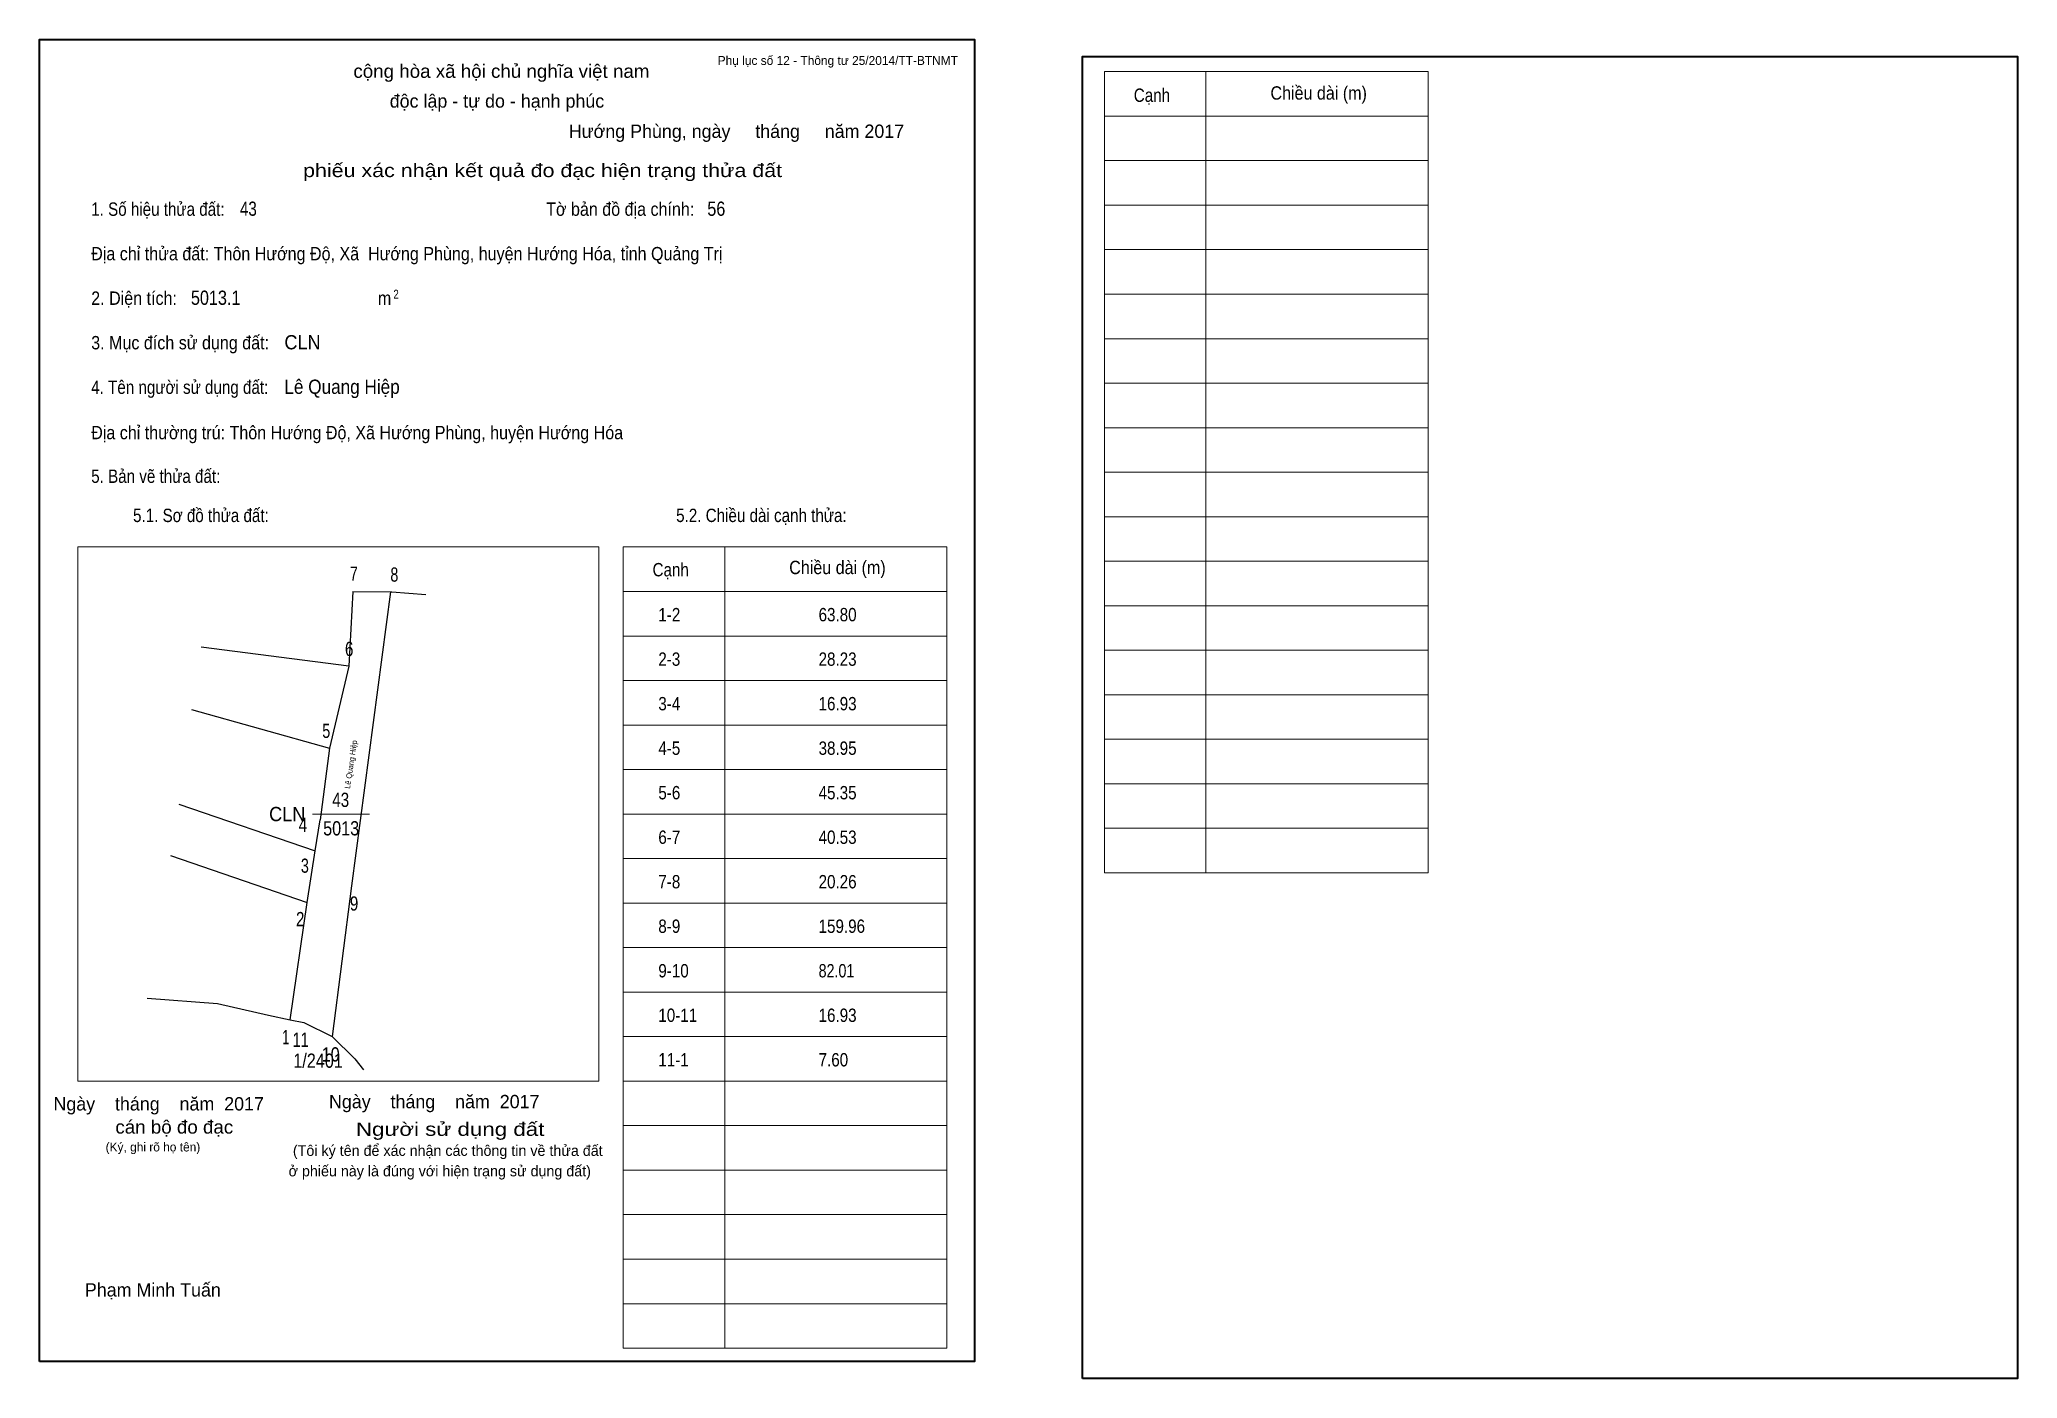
# Model space of a CAD drawing. Header units: centimetres. Extents: x 0 to 44.4, y -0.4 to 29.7.
import ezdxf
from ezdxf.enums import TextEntityAlignment as Align

# ---------------------------------------------------------------- set-up
doc = ezdxf.new("R2010")
doc.units = ezdxf.units.CM
doc.header["$LTSCALE"] = 0.12
for name, color, linetype in [('2', 7, 'Continuous'), ('30', 7, 'Continuous'), ('32', 7, 'Continuous'), ('34', 7, 'Continuous')]:
    doc.layers.add(name, color=color, linetype=linetype)
for name, color, linetype, lineweight in [('33', 7, 'Continuous', 13), ('6', 7, 'Continuous', 25), ('63', 7, 'Continuous', 13)]:
    doc.layers.add(name, color=color, linetype=linetype, lineweight=lineweight)

msp = doc.modelspace()

# ---------------------------------------------------------------- linework, layer by layer
at = {"layer": '33'}
msp.add_line((6.13, 12.3), (7.41, 12.3), dxfattribs=at)
at = {"layer": '6'}
for p, q in [((7.04, 17.3), (6.95, 15.62)), ((7.04, 17.3), (7.88, 17.29)), ((6.95, 15.62), (3.63, 16.05)), ((6.95, 15.62), (6.51, 13.78)), ((3.41, 14.65), (6.51, 13.78)), ((6.51, 13.78), (6.3, 12.17)), ((3.13, 12.52), (6.19, 11.47)), ((2.94, 11.37), (6.01, 10.31)), ((5.63, 7.68), (6.01, 10.31))]:
    msp.add_line(p, q, dxfattribs=at)
for points in [[(7.88, 17.29), (7.01, 10.69), (6.57, 7.3)], [(7.88, 17.29), (7.91, 17.29), (8.68, 17.23)], [(6.01, 10.31), (6.19, 11.47), (6.3, 12.17)], [(2.42, 8.16), (4, 8.04), (5.14, 7.78), (5.63, 7.68)], [(5.63, 7.68), (5.94, 7.62), (6.57, 7.3)], [(6.57, 7.3), (7.08, 6.8), (7.28, 6.55)]]:
    msp.add_lwpolyline(points, dxfattribs=at)
at = {"layer": '63'}
for p, q in [((23.92, 28.98), (31.19, 28.98)), ((23.92, 10.98), (23.92, 28.98)), ((26.2, 10.98), (26.2, 28.98)), ((31.19, 10.98), (31.19, 28.98)), ((23.92, 27.98), (31.19, 27.98)), ((23.92, 26.98), (31.19, 26.98)), ((23.92, 25.98), (31.19, 25.98)), ((23.92, 24.98), (31.19, 24.98)), ((23.92, 23.98), (31.19, 23.98)), ((23.92, 22.98), (31.19, 22.98)), ((23.92, 21.98), (31.19, 21.98)), ((23.92, 20.98), (31.19, 20.98)), ((23.92, 19.98), (31.19, 19.98)), ((23.92, 18.98), (31.19, 18.98)), ((0.86, 18.3), (12.56, 18.3)), ((0.86, 6.3), (0.86, 18.3)), ((12.56, 6.3), (12.56, 18.3)), ((13.11, 18.3), (20.38, 18.3)), ((13.11, 0.3), (13.11, 18.3)), ((15.39, 0.3), (15.39, 18.3)), ((20.38, 0.3), (20.38, 18.3)), ((23.92, 17.98), (31.19, 17.98)), ((13.11, 17.3), (20.38, 17.3)), ((23.92, 16.98), (31.19, 16.98)), ((13.11, 16.3), (20.38, 16.3)), ((23.92, 15.98), (31.19, 15.98)), ((13.11, 15.3), (20.38, 15.3)), ((23.92, 14.98), (31.19, 14.98)), ((13.11, 14.3), (20.38, 14.3)), ((23.92, 13.98), (31.19, 13.98)), ((13.11, 13.3), (20.38, 13.3)), ((23.92, 12.98), (31.19, 12.98)), ((13.11, 12.3), (20.38, 12.3)), ((23.92, 11.98), (31.19, 11.98)), ((13.11, 11.3), (20.38, 11.3)), ((23.92, 10.98), (31.19, 10.98)), ((13.11, 10.3), (20.38, 10.3)), ((13.11, 9.3), (20.38, 9.3)), ((13.11, 8.3), (20.38, 8.3)), ((13.11, 7.3), (20.38, 7.3)), ((0.86, 6.3), (12.56, 6.3)), ((13.11, 6.3), (20.38, 6.3)), ((13.11, 5.3), (20.38, 5.3)), ((13.11, 4.3), (20.38, 4.3)), ((13.11, 3.3), (20.38, 3.3)), ((13.11, 2.3), (20.38, 2.3)), ((13.11, 1.3), (20.38, 1.3)), ((13.11, 0.3), (20.38, 0.3))]:
    msp.add_line(p, q, dxfattribs=at)
at = {"layer": '63', "lineweight": 35}
for points in [[(0, 0), (0, 29.7), (21, 29.7), (21, 0)], [(23.43, -0.38), (23.43, 29.32), (44.43, 29.32), (44.43, -0.38)]]:
    msp.add_lwpolyline(points, close=True, dxfattribs=at)

# ---------------------------------------------------------------- texts
at = {"layer": '2', "width": 0.9}
msp.add_text('Lê Quang Hiệp', height=0.1249, rotation=81.469, dxfattribs=at).set_placement((7.054, 13.406), align=Align.CENTER)
at = {"layer": '30'}
for s, height, width, p in [('1-2', 0.3, 0.85, (13.9, 16.63)), ('63.80', 0.3, 0.85, (17.5, 16.63)), ('2-3', 0.3, 0.85, (13.9, 15.63)), ('28.23', 0.3, 0.85, (17.5, 15.63)), ('3-4', 0.3, 0.85, (13.9, 14.63)), ('16.93', 0.3, 0.85, (17.5, 14.63)), ('4-5', 0.3, 0.85, (13.9, 13.63)), ('38.95', 0.3, 0.85, (17.5, 13.63)), ('5-6', 0.3, 0.85, (13.9, 12.63)), ('45.35', 0.3, 0.85, (17.5, 12.63)), ('6-7', 0.3, 0.85, (13.9, 11.63)), ('40.53', 0.3, 0.85, (17.5, 11.63)), ('7-8', 0.3, 0.85, (13.9, 10.63)), ('20.26', 0.3, 0.85, (17.5, 10.63)), ('8-9', 0.3, 0.85, (13.9, 9.63)), ('159.96', 0.3, 0.85, (17.5, 9.63)), ('9-10', 0.3, 0.85, (13.9, 8.63)), ('82.01', 0.3, 0.8, (17.5, 8.63)), ('10-11', 0.3, 0.85, (13.9, 7.63)), ('16.93', 0.3, 0.85, (17.5, 7.63)), ('1/2401', 0.32, 0.85, (5.7, 6.6)), ('11-1', 0.3, 0.85, (13.9, 6.63)), ('7.60', 0.3, 0.85, (17.5, 6.63))]:
    msp.add_text(s, height=height, dxfattribs=dict(at, width=width)).set_placement(p)
at = {"layer": '32'}
for s, width, p in [('7', 0.75, (7.06, 17.54)), ('8', 0.75, (7.97, 17.52)), ('6', 0.8, (6.955, 15.85)), ('5', 0.75, (6.44, 14.01)), ('4', 0.8, (5.915, 11.9)), ('3', 0.75, (5.96, 10.98)), ('9', 0.8, (7.065, 10.13)), ('2', 0.8, (5.855, 9.78)), ('1', 0.65, (5.53, 7.13)), ('11', 0.75, (5.865, 7.07)), ('10', 0.85, (6.54, 6.74))]:
    msp.add_text(s, height=0.32, dxfattribs=dict(at, width=width)).set_placement(p, align=Align.CENTER)
at = {"layer": '33', "width": 0.95}
msp.add_text('CLN', height=0.32, dxfattribs=at).set_placement((5.97, 12.14), align=Align.RIGHT)
at = {"layer": '33'}
for s, width, p in [('43', 0.8, (6.765, 12.46)), ('5013', 0.85, (6.775, 11.82))]:
    msp.add_text(s, height=0.32, dxfattribs=dict(at, width=width)).set_placement(p, align=Align.CENTER)
at = {"layer": '34'}
for s, width, p in [('43', 0.8, (4.5, 25.74)), ('56', 0.85, (15, 25.74)), ('5013.1', 0.85, (3.4, 23.74)), ('CLN', 0.95, (5.5, 22.74)), ('Lê Quang Hiệp', 0.9, (5.5, 21.74))]:
    msp.add_text(s, height=0.32, dxfattribs=dict(at, width=width)).set_placement(p)
at = {"layer": '63'}
for s, height, p in [('Phụ lục số 12 - Thông tư 25/2014/TT-BTNMT', 0.2, (20.63, 29.13)), ('Ngày    tháng    năm  2017', 0.3, (5.04, 5.64)), ('Ngày    tháng    năm  2017', 0.3, (11.23, 5.69)), ('(Ký, ghi rõ họ tên)', 0.2, (3.61, 4.72))]:
    msp.add_text(s, height=height, dxfattribs=at).set_placement(p, align=Align.RIGHT)
at = {"layer": '63', "width": 1.05}
msp.add_text('cộng hòa xã hội chủ nghĩa việt nam', height=0.3, dxfattribs=at).set_placement((10.375, 28.84), align=Align.CENTER)
at = {"layer": '63'}
for s, height, p in [('độc lập - tự do - hạnh phúc', 0.3, (10.275, 28.17)), ('Hướng Phùng, ngày     tháng     năm 2017', 0.3, (15.655, 27.49)), ('(Tôi ký tên để xác nhận các thông tin về thửa đất ', 0.24, (9.215, 4.62)), ('ở phiếu này là đúng với hiện trạng sử dụng đất)', 0.24, (8.99, 4.16)), ('Phạm Minh Tuấn', 0.3, (2.545, 1.46))]:
    msp.add_text(s, height=height, dxfattribs=at).set_placement(p, align=Align.CENTER)
for s, height, width, p in [('Cạnh', 0.3, 0.85, (24.58, 28.3)), ('Chiều dài (m)', 0.3, 0.9, (27.65, 28.35)), ('1. Số hiệu thửa đất:', 0.3, 0.85, (1.16, 25.74)), ('Tờ bản đồ địa chính:', 0.3, 0.9, (11.38, 25.74)), ('Địa chỉ thửa đất: Thôn Hướng Độ, Xã  Hướng Phùng, huyện Hướng Hóa, tỉnh Quảng Trị', 0.3, 0.9, (1.16, 24.74)), ('2. Diện tích:', 0.3, 0.9, (1.16, 23.74)), ('2', 0.2, 0.8, (7.95, 23.88)), ('m', 0.3, 0.9, (7.6, 23.74)), ('3. Mục đích sử dụng đất:', 0.3, 0.9, (1.16, 22.74)), ('4. Tên người sử dụng đất:', 0.3, 0.85, (1.16, 21.74)), ('Địa chỉ thường trú: Thôn Hướng Độ, Xã Hướng Phùng, huyện Hướng Hóa', 0.3, 0.9, (1.16, 20.72)), ('5. Bản vẽ thửa đất:', 0.3, 0.85, (1.16, 19.74)), ('5.1. Sơ đồ thửa đất:', 0.3, 0.85, (2.1, 18.86)), ('5.2. Chiều dài cạnh thửa:', 0.3, 0.85, (14.3, 18.86)), ('Cạnh', 0.3, 0.85, (13.77, 17.64)), ('Chiều dài (m)', 0.3, 0.9, (16.84, 17.69))]:
    msp.add_text(s, height=height, dxfattribs=dict(at, width=width)).set_placement(p)
for s, width, p in [('phiếu xác nhận kết quả đo đạc hiện trạng thửa đất', 1.2, (16.68, 26.61)), ('cán bộ đo đạc', 1.05, (4.35, 5.12)), ('Người sử dụng đất', 1.25, (11.34, 5.07))]:
    msp.add_text(s, height=0.3, dxfattribs=dict(at, width=width)).set_placement(p, align=Align.RIGHT)

doc.saveas('drawing.dxf')
